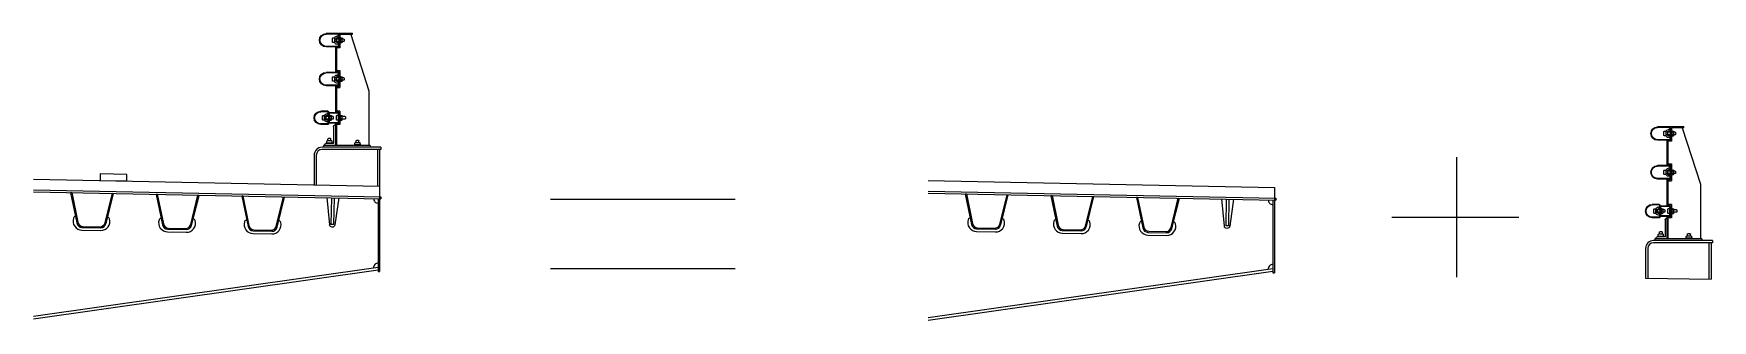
# Model space of a CAD drawing. Header units: metres. Extents: x 200921 to 201740, y 22869 to 23049.
# Drawn here: x 201560.4 to 201739.7, y 22991.9 to 23022.5 of the extents above; entities that cross this region are included whole.
import ezdxf

# ---------------------------------------------------------------- set-up
doc = ezdxf.new("R2010")
doc.units = ezdxf.units.M
doc.header["$LTSCALE"] = 500
for name, color, linetype in [('CS-LIN3', 2, 'Continuous'), ('CS-STEL-MAJR', 3, 'Continuous'), ('DRAW', 2, 'Continuous'), ('PATT11', 1, 'Continuous'), ('STEEL', 4, 'Continuous')]:
    doc.layers.add(name, color=color, linetype=linetype)

# ---------------------------------------------------------------- blocks, each defined once
blk = doc.blocks.new('U-RIB')
at = {"layer": 'DRAW', "color": 3}
for p, q in [((-152, 0), (-160, -2)), ((-152, 0), (-102, -221)), ((102, -221), (152, 0)), ((152, 0), (160, -2)), ((-160, -2), (-109, -227)), ((109, -227), (160, -2)), ((-70, -260), (70, -260)), ((-70, -280), (70, -280)), ((-63, -252), (63, -252))]:
    blk.add_line(p, q, dxfattribs=at)
for centre, radius, start, end in [((-70, -212), 68, 162.5368, 270), ((-116, -198), 20, 100.4697, 161.2317), ((-69, -220), 40, 190.0739, 269.5546), ((-63, -212), 40, 192.8619, 269.5255), ((63, -212), 40, 270.4745, 347.1381), ((70, -212), 68, 270, 17.4632), ((69, -220), 40, 270.4454, 349.9261), ((116, -198), 20, 18.7683, 79.5303)]:
    blk.add_arc(centre, radius, start, end, dxfattribs=at)
blk = doc.blocks.new('RIB-200X20P')
at = {"layer": 'CS-STEL-MAJR'}
for p, q in [((-45, 0), (-20, -202)), ((-10, 0), (-10, -200)), ((10, 0), (10, -200)), ((45, 0), (20, -202)), ((-10, -200), (10, -200))]:
    blk.add_line(p, q, dxfattribs=at)
blk.add_arc((0, -200), 20, 187.0816, 352.9184, dxfattribs=at)
blk = doc.blocks.new('부_방호울타리0.85')
at = {"layer": 'CS-LIN3'}
for p, q in [((145, 842), (10, 422)), ((135, 850), (135, 842)), ((135, 850), (235, 850)), ((135, 842), (227, 842)), ((196, 807), (196, 793)), ((198, 809), (267, 809)), ((198, 791), (267, 791)), ((209, 786), (209, 814)), ((224, 817), (212, 817)), ((224, 783), (212, 783)), ((224, 822), (227, 822)), ((224, 783), (224, 817)), ((224, 778), (227, 778)), ((227, 842), (227, 742)), ((235, 850), (235, 750)), ((235, 843), (235, 818)), ((235, 782), (235, 757)), ((239, 843), (239, 818)), ((239, 830), (249, 830)), ((239, 818), (249, 818)), ((239, 782), (249, 782)), ((239, 782), (239, 757)), ((239, 770), (249, 770)), ((242, 850), (330, 850)), ((242, 846), (330, 846)), ((242, 815), (250, 815)), ((242, 811), (250, 811)), ((242, 789), (250, 789)), ((242, 785), (250, 785)), ((242, 754), (330, 754)), ((250, 815), (250, 811)), ((250, 789), (250, 785)), ((255, 812), (255, 788)), ((267, 812), (267, 788)), ((227, 742), (252, 742)), ((235, 750), (260, 750)), ((242, 750), (330, 750)), ((252, 742), (252, 573)), ((260, 750), (260, 565)), ((196, 517), (196, 503)), ((198, 519), (267, 519)), ((209, 496), (209, 524)), ((224, 527), (212, 527)), ((224, 532), (227, 532)), ((224, 493), (224, 527)), ((227, 573), (227, 447)), ((252, 573), (227, 573)), ((235, 565), (235, 455)), ((260, 565), (235, 565)), ((235, 553), (235, 528)), ((239, 553), (239, 528)), ((239, 540), (249, 540)), ((239, 528), (249, 528)), ((242, 560), (330, 560)), ((242, 556), (330, 556)), ((242, 525), (250, 525)), ((242, 521), (250, 521)), ((250, 525), (250, 521)), ((255, 522), (255, 498)), ((267, 522), (267, 498)), ((10, 422), (10, 14)), ((198, 501), (267, 501)), ((224, 493), (212, 493)), ((224, 488), (227, 488)), ((252, 447), (227, 447)), ((235, 492), (235, 467)), ((260, 455), (235, 455)), ((239, 492), (249, 492)), ((239, 492), (239, 467)), ((239, 480), (249, 480)), ((242, 499), (250, 499)), ((242, 495), (250, 495)), ((242, 464), (330, 464)), ((242, 460), (330, 460)), ((250, 499), (250, 495)), ((252, 447), (252, 270)), ((260, 455), (260, 262)), ((227, 270), (227, 169)), ((227, 270), (252, 270)), ((235, 262), (235, 177)), ((235, 262), (260, 262)), ((310, 177), (310, 263)), ((314, 238), (314, 263)), ((317, 270), (370, 270)), ((317, 266), (370, 266)), ((186, 227), (186, 213)), ((188, 229), (238, 229)), ((188, 211), (238, 211)), ((209, 206), (209, 234)), ((224, 237), (212, 237)), ((224, 203), (212, 203)), ((224, 242), (227, 242)), ((224, 203), (224, 237)), ((224, 198), (227, 198)), ((227, 169), (252, 169)), ((235, 177), (260, 177)), ((238, 237), (250, 237)), ((238, 203), (238, 237)), ((238, 208), (238, 232)), ((238, 203), (250, 203)), ((252, 169), (252, 14)), ((253, 206), (253, 234)), ((260, 177), (260, 14)), ((260, 164), (266, 164)), ((274, 156), (274, 28)), ((276, 227), (276, 213)), ((278, 229), (342, 229)), ((278, 211), (342, 211)), ((289, 206), (289, 234)), ((304, 237), (292, 237)), ((304, 203), (292, 203)), ((304, 242), (307, 242)), ((304, 203), (304, 237)), ((304, 198), (307, 198)), ((314, 250), (324, 250)), ((314, 238), (324, 238)), ((314, 177), (314, 202)), ((314, 202), (324, 202)), ((314, 190), (324, 190)), ((317, 235), (327, 235)), ((317, 231), (327, 231)), ((317, 209), (327, 209)), ((317, 205), (327, 205)), ((317, 174), (370, 174)), ((317, 170), (370, 170)), ((327, 231), (327, 235)), ((327, 205), (327, 209)), ((330, 208), (330, 232)), ((342, 208), (342, 232)), ((0, 14), (350, 14)), ((0, 14), (0, 0)), ((0, 0), (350, 0)), ((64, 14), (122, 14)), ((70, 17), (120, 17)), ((70, 14), (70, 17)), ((75, 17), (75, 30)), ((78, 33), (112, 33)), ((84, 33), (84, 48)), ((87, 51), (103, 51)), ((106, 33), (106, 48)), ((115, 17), (115, 30)), ((120, 14), (120, 17)), ((274, 28), (332, 28)), ((280, 31), (330, 31)), ((280, 28), (280, 31)), ((285, 31), (285, 44)), ((288, 47), (322, 47)), ((294, 47), (294, 62)), ((297, 65), (313, 65)), ((316, 47), (316, 62)), ((325, 31), (325, 44)), ((330, 28), (330, 31)), ((340, 14), (340, 20)), ((350, 14), (350, 0))]:
    blk.add_line(p, q, dxfattribs=at)
for points in [[(224, 822), (224, 778)], [(224, 532), (224, 488)], [(224, 242), (224, 198)], [(304, 242), (304, 198)]]:
    blk.add_lwpolyline(points, dxfattribs=at)
for points in [[(267, 783), (279, 783, 0.414214), (282, 786), (282, 814, 0.414214), (279, 817), (267, 817)], [(267, 493), (279, 493, 0.414214), (282, 496), (282, 524, 0.414214), (279, 527), (267, 527)], [(235, 189), (235, 251, -0.414214), (241, 257), (304, 257, -0.414214), (310, 251), (310, 189, -0.414214), (304, 182), (241, 182, -0.414214)], [(238, 189), (238, 251, -0.414214), (241, 254), (304, 254, -0.414214), (307, 251), (307, 189, -0.414214), (304, 186), (241, 186, -0.414214)], [(342, 203), (354, 203, 0.414214), (357, 206), (357, 234, 0.414214), (354, 237), (342, 237)]]:
    blk.add_lwpolyline(points, format="xyb", close=True, dxfattribs=at)
for centre, radius, start, end in [((198, 807), 2, 90, 180), ((198, 793), 2, 180, 270), ((212, 814), 3, 90, 180), ((212, 786), 3, 180, 270), ((242, 843), 7, 90, 180), ((242, 818), 7, 180, 270), ((242, 782), 7, 90, 180), ((242, 757), 7, 180, 270), ((242, 843), 3, 90, 180), ((242, 818), 3, 180, 270), ((242, 782), 3, 90, 180), ((242, 757), 3, 180, 270), ((249, 812), 18, 0, 90), ((249, 812), 6, 0, 90), ((249, 788), 6, 270, 0), ((249, 788), 18, 270, 0), ((330, 800), 50, 270, 90), ((330, 800), 46, 270, 90), ((198, 517), 2, 90, 180), ((198, 503), 2, 180, 270), ((212, 524), 3, 90, 180), ((242, 553), 7, 90, 180), ((242, 528), 7, 180, 270), ((242, 553), 3, 90, 180), ((242, 528), 3, 180, 270), ((249, 522), 18, 0, 90), ((249, 522), 6, 0, 90), ((330, 510), 50, 270, 90), ((330, 510), 46, 270, 90), ((212, 496), 3, 180, 270), ((242, 492), 7, 90, 180), ((242, 467), 7, 180, 270), ((242, 492), 3, 90, 180), ((242, 467), 3, 180, 270), ((249, 498), 6, 270, 0), ((249, 498), 18, 270, 0), ((317, 263), 7, 90, 180), ((317, 263), 3, 90, 180), ((370, 220), 50, 270, 90), ((370, 220), 46, 270, 90), ((188, 227), 2, 90, 180), ((188, 213), 2, 180, 270), ((212, 234), 3, 90, 180), ((212, 206), 3, 180, 270), ((250, 234), 3, 0, 90), ((250, 206), 3, 270, 0), ((266, 156), 8, 0, 90), ((278, 227), 2, 90, 180), ((278, 213), 2, 180, 270), ((292, 234), 3, 90, 180), ((292, 206), 3, 180, 270), ((317, 238), 7, 180, 270), ((317, 202), 7, 90, 180), ((317, 177), 7, 180, 270), ((317, 238), 3, 180, 270), ((317, 202), 3, 90, 180), ((317, 177), 3, 180, 270), ((324, 232), 18, 0, 90), ((324, 232), 6, 0, 90), ((324, 208), 6, 270, 0), ((324, 208), 18, 270, 0), ((78, 30), 3, 90, 180), ((87, 48), 3, 90, 180), ((103, 48), 3, 0, 90), ((112, 30), 3, 0, 90), ((288, 44), 3, 90, 180), ((297, 62), 3, 90, 180), ((313, 62), 3, 0, 90), ((322, 44), 3, 0, 90), ((332, 20), 8, 0, 90)]:
    blk.add_arc(centre, radius, start, end, dxfattribs=at)
for p in [(135, 850), (235, 850), (235, 850), (235, 560), (235, 560)]:
    blk.add_point(p, dxfattribs=at)

msp = doc.modelspace()

# ---------------------------------------------------------------- linework, layer by layer
at = {"color": 3}
for p, q in [((201590.31, 23009.55), (201590.31, 23006.41)), ((201590.54, 23009.55), (201590.54, 23006.4)), ((201732.51, 22999.59), (201732.51, 22996.45)), ((201732.74, 22999.59), (201732.74, 22996.45))]:
    msp.add_line(p, q, dxfattribs=at)
for p, q in [((201712.32, 23009.37), (201712.32, 22996.54)), ((201597.31, 23006.27), (201597.31, 23004.92)), ((201692.87, 23006.12), (201692.87, 23004.78)), ((201615.56, 23004.88), (201635.29, 23004.88)), ((201705.41, 23002.95), (201718.99, 23002.95)), ((201615.56, 22997.47), (201635.29, 22997.47)), ((201732.51, 22996.45), (201739.51, 22996.31))]:
    msp.add_line(p, q)
for centre, radius in [((201591.17, 23009.55), 0.857), ((201591.17, 23009.55), 0.629), ((201733.37, 22999.59), 0.857), ((201733.37, 22999.59), 0.629)]:
    msp.add_arc(centre, radius, 90, 180, dxfattribs=at)
at = {"layer": 'CS-LIN3'}
for p, q in [((201560.36, 23007), (201597.31, 23006.27)), ((201655.91, 23006.86), (201692.87, 23006.12))]:
    msp.add_line(p, q, dxfattribs=at)
msp.add_lwpolyline([(201570.31, 23007.52), (201567.45, 23007.58), (201567.45, 23006.86), (201570.31, 23006.81)], close=True, dxfattribs=at)
at = {"layer": 'CS-STEL-MAJR'}
for p, q in [((201597.45, 23010.41), (201591.17, 23010.41)), ((201597.45, 23010.18), (201591.17, 23010.18)), ((201597.08, 23010.18), (201597.08, 23006.27)), ((201597.31, 23010.18), (201597.31, 23006.27)), ((201597.45, 23010.41), (201597.45, 23010.18)), ((201560.36, 23005.86), (201597.45, 23005.12)), ((201560.36, 23005.66), (201597.45, 23004.92)), ((201597.17, 23004.93), (201597.17, 22997.13)), ((201597.31, 23004.92), (201597.31, 22997.13)), ((201597.45, 23005.12), (201597.45, 23004.92)), ((201655.91, 23005.72), (201693.01, 23004.97)), ((201655.91, 23005.52), (201693.01, 23004.77)), ((201692.72, 23004.78), (201692.72, 22996.99)), ((201692.87, 23004.78), (201692.87, 22996.99)), ((201693.01, 23004.97), (201693.01, 23004.77)), ((201739.66, 23000.45), (201733.37, 23000.45)), ((201739.66, 23000.22), (201733.37, 23000.22)), ((201739.28, 23000.22), (201739.28, 22996.32)), ((201739.51, 23000.22), (201739.51, 22996.31)), ((201739.66, 23000.45), (201739.66, 23000.22)), ((201597.17, 22997.56), (201560.36, 22992.34)), ((201597.17, 22997.28), (201560.36, 22992.07)), ((201597.17, 22997.13), (201597.31, 22997.13)), ((201692.72, 22997.42), (201655.91, 22992.2)), ((201692.72, 22997.13), (201655.91, 22991.92)), ((201692.72, 22996.99), (201692.87, 22996.99))]:
    msp.add_line(p, q, dxfattribs=at)
for centre, start, end in [((201597.17, 23004.93), 178.8542, 270), ((201692.72, 23004.78), 178.8542, 270), ((201597.17, 22997.56), 90, 188.2301), ((201692.72, 22997.42), 90, 188.2301)]:
    msp.add_arc(centre, 0.5, start, end, dxfattribs=at)

# ---------------------------------------------------------------- block references
at = {"layer": 'PATT11', "xscale": -0.01428571428571429, "yscale": 0.01428571428571429, "zscale": 0.01428571428571429}
for p in [(201596.31, 23010.41), (201738.51, 23000.45)]:
    msp.add_blockref('부_방호울타리0.85', p, dxfattribs=at)
at = {"layer": 'STEEL'}
for name, p, xscale, yscale, zscale, rotation in [('U-RIB', (201566.6, 23005.54), 0.01428571428571428, 0.01428571428571428, 0.01428571428571428, 358.8542370978046), ('U-RIB', (201575.74, 23005.35), 0.01428571428571428, 0.01428571428571428, 0.01428571428571428, 358.8542370978046), ('U-RIB', (201584.88, 23005.17), 0.01428571428571428, 0.01428571428571428, 0.01428571428571428, 358.8542370978046), ('RIB-200X20P', (201592.31, 23005.02), -0.01428571428571429, 0.01428571428571429, 0.01428571428571429, 358.8542379471776), ('U-RIB', (201662.15, 23005.39), 0.01428571428571428, 0.01428571428571428, 0.01428571428571428, 358.8542370978046), ('U-RIB', (201671.3, 23005.21), 0.01428571428571428, 0.01428571428571428, 0.01428571428571428, 358.8542370978046), ('U-RIB', (201680.44, 23005.02), 0.01428571428571428, 0.01428571428571428, 0.01428571428571428, 358.8542370978046), ('RIB-200X20P', (201687.87, 23004.88), -0.01428571428571429, 0.01428571428571429, 0.01428571428571429, 358.8542379471776)]:
    msp.add_blockref(name, p, dxfattribs=dict(at, xscale=xscale, yscale=yscale, zscale=zscale, rotation=rotation))

doc.saveas('drawing.dxf')
